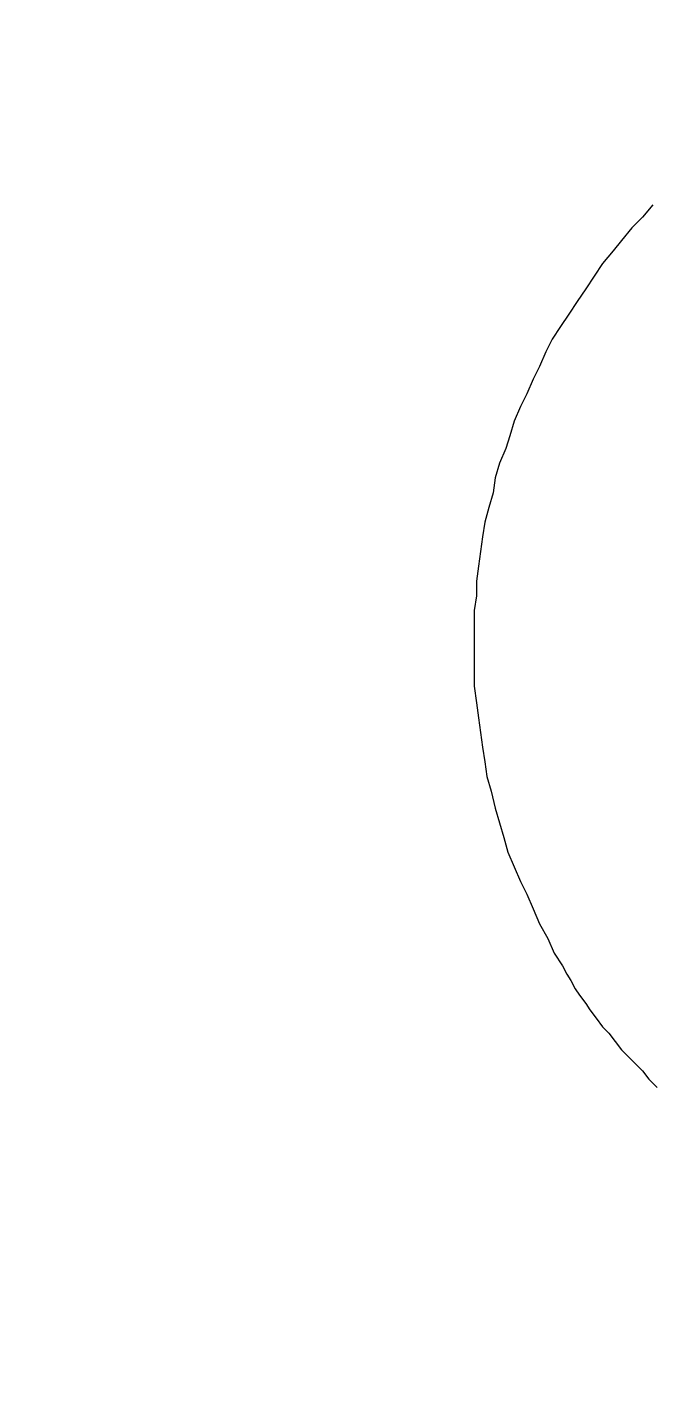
# Model space of a CAD drawing. Header units: millimetres. Extents: x 591978 to 1200763, y 19941 to 205918.
# Drawn here: x 1141138 to 1141454, y 77751 to 78438 of the extents above; entities that cross this region are included whole.
import ezdxf

# ---------------------------------------------------------------- set-up
doc = ezdxf.new("R2010")
doc.units = ezdxf.units.MM
doc.header["$LTSCALE"] = 790
doc.header["$MEASUREMENT"] = 0
doc.layers.add('0_AC_TOILET EX.A DUCT', color=21, linetype='Continuous', lineweight=13)
doc.layers.add('P', color=7, linetype='Continuous', lineweight=20)
doc.layers.add('WALL-EDGE', color=1, linetype='Continuous')

# ---------------------------------------------------------------- blocks, each defined once
blk = doc.blocks.new('274150p')
at = {"layer": 'P', "color": 40, "linetype": 'Continuous', "lineweight": -2}
for p, q in [((-46.15, 74.41, 0), (-47.83, 72.39, 0)), ((-47.83, 72.39, 0), (-49.52, 70.7, 0)), ((-49.52, 70.7, 0), (-51.2, 68.68, 0)), ((-51.2, 68.68, 0), (-52.55, 67, 0)), ((-52.55, 67, 0), (-54.24, 64.98, 0)), ((-54.24, 64.98, 0), (-55.58, 62.95, 0)), ((-56.93, 60.93, 0), (-58.28, 58.91, 0)), ((-55.58, 62.95, 0), (-56.93, 60.93, 0)), ((-58.28, 58.91, 0), (-59.63, 56.89, 0)), ((-59.63, 56.89, 0), (-60.98, 54.87, 0)), ((-60.98, 54.87, 0), (-62.32, 52.85, 0)), ((-62.32, 52.85, 0), (-63.34, 50.82, 0)), ((-63.34, 50.82, 0), (-64.35, 48.46, 0)), ((-64.35, 48.46, 0), (-65.36, 46.44, 0)), ((-65.36, 46.44, 0), (-66.37, 44.08, 0)), ((-66.37, 44.08, 0), (-67.38, 42.06, 0)), ((-67.38, 42.06, 0), (-68.39, 39.7, 0)), ((-68.39, 39.7, 0), (-69.06, 37.35, 0)), ((-69.06, 37.35, 0), (-69.74, 35.32, 0)), ((-69.74, 35.32, 0), (-70.75, 32.96, 0)), ((-70.75, 32.96, 0), (-71.42, 30.61, 0)), ((-71.42, 30.61, 0), (-71.76, 28.25, 0)), ((-71.76, 28.25, 0), (-72.43, 25.89, 0)), ((-72.43, 25.89, 0), (-73.11, 23.53, 0)), ((-73.11, 23.53, 0), (-73.44, 21.17, 0)), ((-73.44, 21.17, 0), (-73.78, 18.81, 0)), ((-73.78, 18.81, 0), (-74.12, 16.45, 0)), ((-74.12, 16.45, 0), (-74.45, 14.09, 0)), ((-74.45, 14.09, 0), (-74.45, 11.74, 0)), ((-74.45, 11.74, 0), (-74.79, 9.38, 0)), ((-74.79, 9.38, 0), (-74.79, 6.68, 0)), ((-74.79, 6.68, 0), (-74.79, 4.32, 0)), ((-74.79, 4.32, 0), (-74.79, 1.96, 0)), ((-74.79, 1.96, 0), (-74.79, -0.39, 0)), ((-74.79, -0.39, 0), (-74.79, -2.75, 0)), ((-74.79, -2.75, 0), (-74.45, -5.45, 0)), ((-74.45, -5.45, 0), (-74.12, -7.81, 0)), ((-74.12, -7.81, 0), (-73.78, -10.17, 0)), ((-73.78, -10.17, 0), (-73.44, -12.52, 0)), ((-73.44, -12.52, 0), (-73.11, -14.88, 0)), ((-73.11, -14.88, 0), (-72.77, -17.24, 0)), ((-72.77, -17.24, 0), (-72.1, -19.6, 0)), ((-72.1, -19.6, 0), (-71.42, -22.3, 0)), ((-71.42, -22.3, 0), (-70.75, -24.66, 0)), ((-70.75, -24.66, 0), (-70.07, -27.01, 0)), ((-70.07, -27.01, 0), (-69.4, -29.37, 0)), ((-69.4, -29.37, 0), (-68.39, -31.73, 0)), ((-68.39, -31.73, 0), (-67.38, -34.09, 0)), ((-67.38, -34.09, 0), (-66.37, -36.11, 0)), ((-66.37, -36.11, 0), (-65.36, -38.47, 0)), ((-65.36, -38.47, 0), (-64.35, -40.83, 0)), ((-64.35, -40.83, 0), (-63, -43.19, 0)), ((-63, -43.19, 0), (-61.99, -45.55, 0)), ((-61.99, -45.55, 0), (-60.64, -47.57, 0)), ((-60.64, -47.57, 0), (-59.97, -48.92, 0)), ((-59.97, -48.92, 0), (-59.29, -49.93, 0)), ((-59.29, -49.93, 0), (-58.62, -51.28, 0)), ((-58.62, -51.28, 0), (-57.94, -52.29, 0)), ((-57.94, -52.29, 0), (-56.93, -53.63, 0)), ((-56.93, -53.63, 0), (-56.26, -54.64, 0)), ((-56.26, -54.64, 0), (-55.25, -55.99, 0)), ((-55.25, -55.99, 0), (-54.24, -57.34, 0)), ((-54.24, -57.34, 0), (-53.23, -58.35, 0)), ((-53.23, -58.35, 0), (-52.22, -59.7, 0)), ((-52.22, -59.7, 0), (-51.2, -61.05, 0)), ((-51.2, -61.05, 0), (-50.19, -62.06, 0)), ((-50.19, -62.06, 0), (-48.85, -63.41, 0)), ((-48.85, -63.41, 0), (-47.83, -64.42, 0)), ((-47.83, -64.42, 0), (-46.82, -65.76, 0)), ((-46.82, -65.76, 0), (-45.48, -67.11, 0))]:
    blk.add_line(p, q, dxfattribs=at)
blk = doc.blocks.new('253050t')
at = {"layer": 'WALL-EDGE'}
blk.add_blockref('274150p', (1.89, 5.39, 0), dxfattribs=at)

msp = doc.modelspace()

# ---------------------------------------------------------------- linework, layer by layer
at = {"color": 0, "lineweight": 20}
msp.add_circle((1111148.03, 91260.81), 32000, dxfattribs=at)

# ---------------------------------------------------------------- block references
at = {"layer": '0_AC_TOILET EX.A DUCT', "color": 0, "xscale": 3.161740346247279, "yscale": 3.161740346247279, "zscale": 3.161740346247279}
msp.add_blockref('253050t', (1141595.07, 78095.37), dxfattribs=at)

doc.saveas('drawing.dxf')
